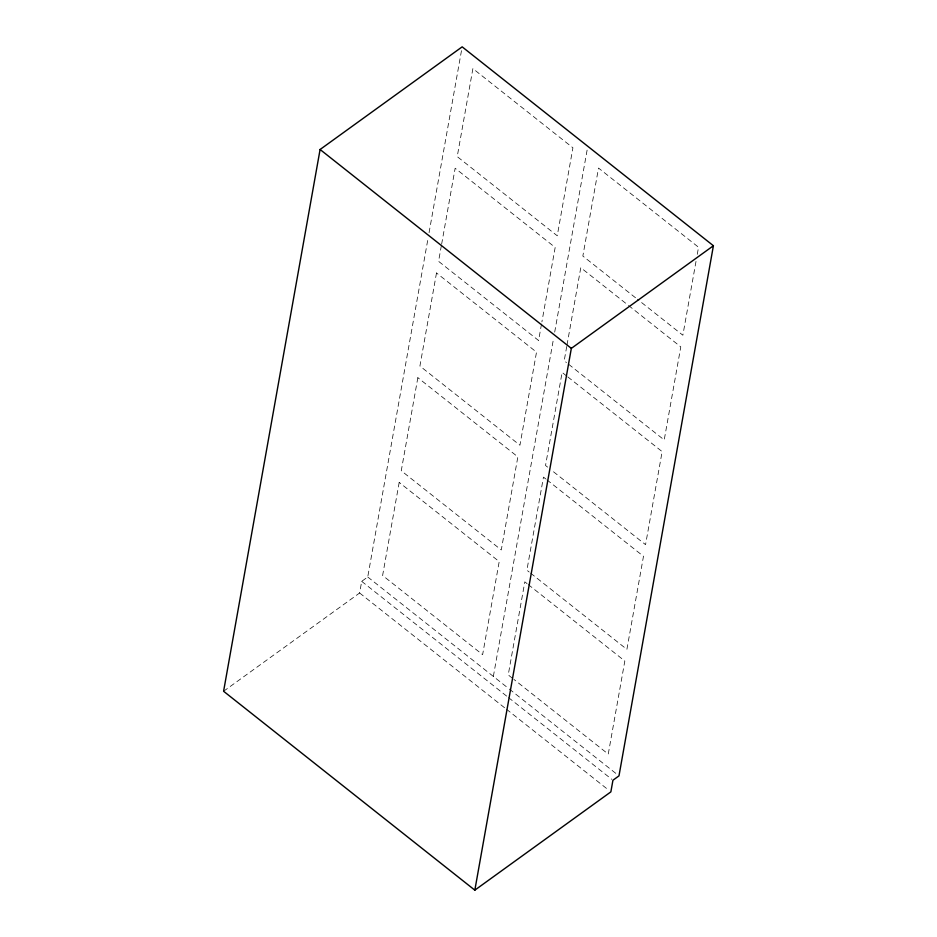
<?xml version="1.0" encoding="UTF-8"?>
<svg xmlns="http://www.w3.org/2000/svg" width="937" height="937" viewBox="0 0 937 937"><rect width="100%" height="100%" fill="white"/><g stroke="black" fill="none" stroke-linecap="round" stroke-linejoin="round"><path stroke-width="0.7" stroke-dasharray="4.68 3.51" d="M223.592 691.26L359.621 592.992L361.694 581.35L367.737 576.981L428.033 238.443M429.064 232.681L461.648 49.731M441.374 245.576L438.563 261.329L538.588 340.506L541.645 323.324M441.632 244.147L455.148 168.25L555.172 247.427L541.902 321.883M493.354 676.432L553.662 337.894M554.692 332.131L587.276 149.17M566.744 346.456L564.191 360.768L566.463 362.572M567.002 345.015L580.776 267.689L627.368 304.572M696.004 261.423L682.862 335.223L637.406 299.243M697.269 254.337L698.533 247.239L598.52 168.063L582.849 256.059L636.258 298.341M628.504 305.474L680.789 346.866L664.216 439.945L567.599 363.474M566.662 376.006L562.118 372.411L545.533 465.49L550.089 469.086M567.799 376.908L662.143 451.587L645.558 544.666L551.225 469.987M545.744 478.924L543.472 477.12L526.887 570.211L529.159 572.003M546.88 479.826L643.485 556.297L626.9 649.376L530.295 572.905M527.086 583.646L524.814 581.842L508.229 674.921L512.773 678.529M528.222 584.547L624.827 661.018L608.254 754.098L513.921 679.419M367.737 576.981L508.205 688.18M509.341 689.082L616.698 774.056M361.694 581.35L507.385 696.683M508.533 697.596L611.791 779.326M359.621 592.992L505.312 708.325M506.46 709.227L608.57 790.055M399.185 482.403L382.612 575.482L482.625 654.658L499.21 561.579L399.185 482.403M417.843 377.681L401.259 470.761L501.283 549.937L517.856 456.858L417.843 377.681M436.501 272.96L419.917 366.051L519.93 445.216L536.514 352.136L436.501 272.96M472.892 68.624L457.221 156.608L557.246 235.784L572.917 147.788L472.892 68.624"/><path stroke-width="1.41" d="M320.091 149.498L223.592 691.26L474.836 890.15L610.865 791.87L612.939 780.24L618.982 775.871L713.408 245.74L462.164 46.85L320.091 149.498L571.336 348.377L474.836 890.15M571.336 348.377L713.408 245.74"/></g></svg>
